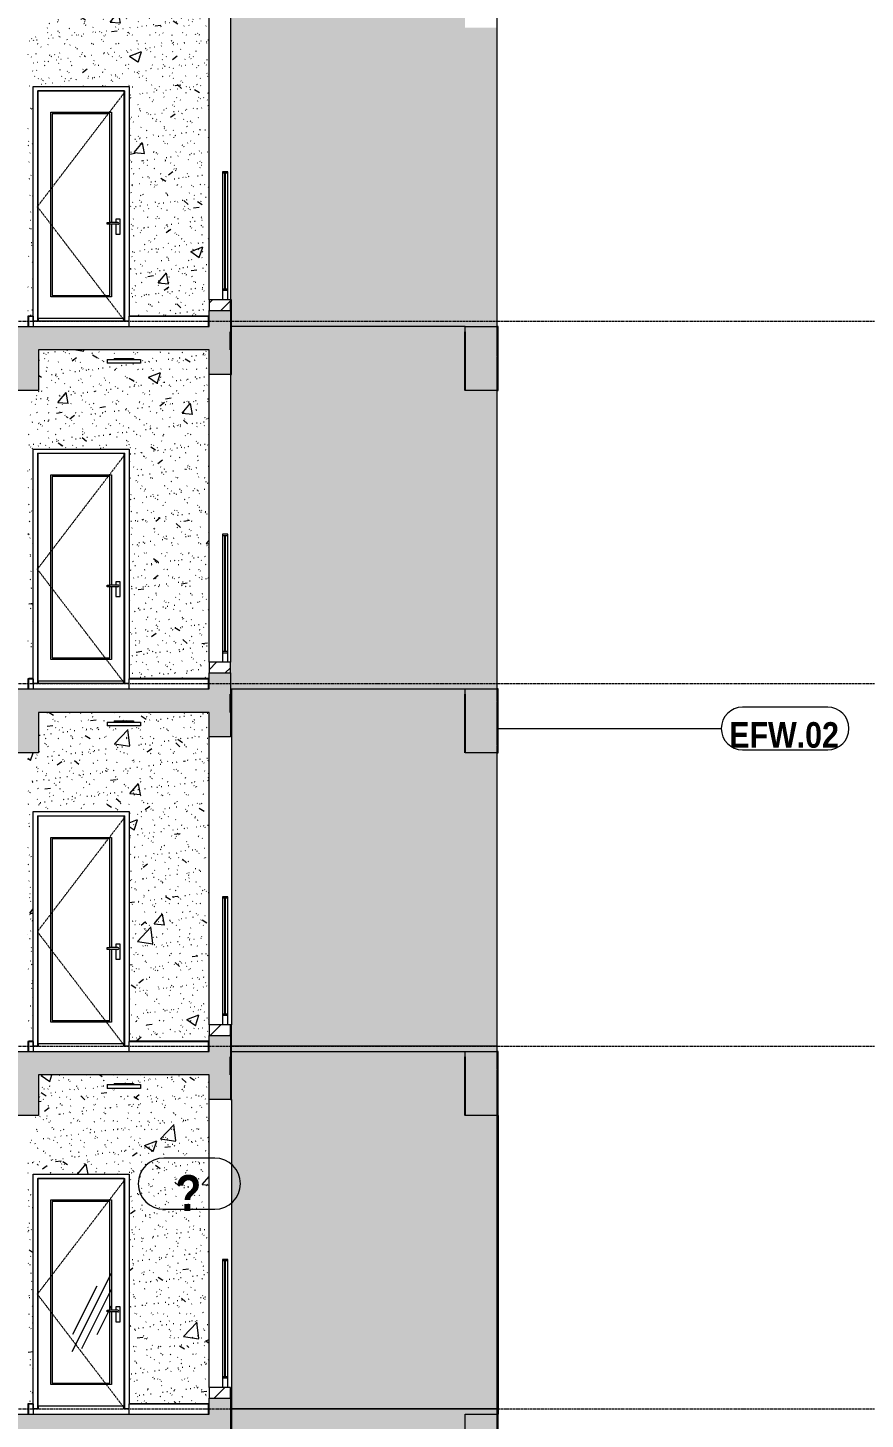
# Model space of a CAD drawing. Header units: millimetres. Extents: x 25061 to 259291, y -8723 to 35400.
# Drawn here: x 243210 to 251062, y 12302 to 25350 of the extents above; entities that cross this region are included whole.
import ezdxf

# ---------------------------------------------------------------- set-up
doc = ezdxf.new("R2010")
doc.units = ezdxf.units.MM
for name, pattern in [('Centre', [31.75, 6.35, -4.7625, 15.875, -4.7625]), ('Dash', [6.35, 3.175, -3.175]), ('Grid Line', [22.225, 12.7, -3.175, 3.175, -3.175])]:
    doc.linetypes.add(name, pattern=pattern)
for name, color, linetype, lineweight in [('0-2', 50, 'Continuous', 5), ('A-DETL-GENF-2', 7, 'Continuous', 9), ('A-DETL-GENF-HDLN-1', 7, 'Dash', 9), ('A-DETL-GENF-HDLN-2', 1, 'Continuous', 9), ('A-DETL-THIN', 151, 'Continuous', 9), ('A-DOOR', 31, 'Continuous', 9), ('A-DOOR-1', 7, 'Continuous', 9), ('A-FLOR-1', 10, 'Continuous', 25), ('A-FLOR-2', 7, 'Continuous', 9), ('A-FLOR-HRAL-1', 253, 'Continuous', 9), ('A-FLOR-LEVL-2', 51, 'Centre', 9), ('A-FLOR-PATT-1', 7, 'Continuous', 9), ('A-GLAZ-IDEN', 152, 'Continuous', 9), ('A-WALL', 113, 'Continuous', 9), ('A-WALL-2', 250, 'Continuous', 18), ('A-WALL-3', 7, 'Continuous', 9), ('A-WALL-IDEN', 211, 'Continuous', 9), ('A-WALL-PATT-2', 9, 'Continuous', 9), ('A-WALL-PATT-3', 111, 'Continuous', 5), ('E-LITE-EQPM', 33, 'Continuous', 9), ('E-LITE-EQPM-1', 7, 'Continuous', 9), ('I-WALL', 2, 'Continuous', 9), ('I-WALL-2', 7, 'Continuous', 9), ('I-WALL-3', 2, 'Continuous', 18), ('S-BEAM-1', 12, 'Continuous', 5), ('S-BEAM-2', 10, 'Continuous', 25), ('S-GRID-1', 1, 'Grid Line', 9)]:
    doc.layers.add(name, color=color, linetype=linetype, lineweight=lineweight)
doc.styles.add('Arial_B', font='arialbd.ttf', dxfattribs={"width": 0.85, "height": 240})
doc.styles.add('Arial_B_2', font='arialbd.ttf', dxfattribs={"width": 0.85, "height": 336})
pattern_1 = [(45, (-80880.3, 14125), (-90.50967, 90.50967), [])]
pattern_2 = [(50, (-80880.3, 14125), (1165.978, -102.01), [121.92, -1341.12]), (355, (-80880.3, 14125), (-225.554, 1222.763), [97.536, -1072.896]), (100.451, (-80783.1, 14116.5), (940.433, 1120.746), [103.616, -1139.776]), (46.184, (-80880.3, 14450.1), (1734.906, -269.074), [182.88, -2011.68]), (96.636, (-80735.7, 14427.7), (1519.377, 1583.536), [155.424, -1709.665]), (351.184, (-80880.3, 14450.1), (1519.39, 1583.52), [146.304, -1609.344]), (21, (-80717.7, 14368.8), (970.332, -654.498), [121.92, -1341.12]), (326, (-80717.7, 14368.8), (395.533, 1178.804), [97.536, -1072.896]), (71.451, (-80636.9, 14314.3), (1365.87, 524.296), [103.616, -1139.776]), (37.5, (-80880.3, 14125), (19.767, 541.1527), [53.645, -1006.246, 53.645, -1035.507, -1076.96]), (37.5, (-80880.3, 14125), (19.767, 541.1527), [-2149.043, 53.645, -1023.315]), (7.5, (-80880.3, 14125), (427.646, 641.156), [53.645, -567.334, 53.645, -981.862, -410.464]), (7.5, (-80880.3, 14125), (427.646, 641.156), [-1656.486, 53.645, -356.819]), (327.5, (-81242.8, 14125), (867.782, -36.665), [53.645, -352.755, 53.645, -1214.323, -1682.496]), (327.5, (-81242.8, 14125), (867.782, -36.665), [-1674.368, 53.645, -1628.851]), (317.5, (-81405.4, 14125), (948.028, 162.731), [53.645, -474.675, 53.645, -788.416, -1194.816]), (317.5, (-81405.4, 14125), (948.028, 162.731), [-1370.38, 53.645, -1141.17])]
pattern_3 = [(37.5, (-80880.3, 14125), (-5.1206, 156.61216), [5.364, -118.181, 5.364, -132.812, -132.08]), (37.5, (-80880.3, 14125), (-5.1206, 156.61216), [-261.722, 5.364, -126.716]), (7.5, (-80880.3, 14125), (143.847, 229.3842), [5.364, -61.285, 5.364, -105.989, -42.672]), (7.5, (-80880.3, 14125), (143.847, 229.3842), [-178.003, 5.364, -37.308]), (327.5, (-80980.28, 14125), (253.11758, 0.46008), [5.364, -35.276, 5.364, -140.94, -191.008]), (327.5, (-80980.28, 14125), (253.11758, 0.46008), [-186.944, 5.364, -185.644]), (317.5, (-80980.28, 14125), (244.3381, 71.3376), [5.364, -14.956, 5.364, -90.546, -109.728]), (317.5, (-80980.28, 14125), (244.3381, 71.3376), [-116.23, 5.364, -104.364])]
pattern_4 = [(63.435, (-80677.1, 14226.6), (-817.87, 2453.59), [1016, -609.6, 1016, -609.6, -1292.49]), (63.435, (-80677.1, 14226.6), (-817.87, 2453.59), [-3251.2, 406.4, -886.09]), (63.435, (-80727.9, 14277.4), (-817.87, 2453.59), [812.8, -1016, 609.6, -609.6, -1495.69]), (63.435, (-80727.9, 14277.4), (-817.87, 2453.59), [-3048, 711.2, -784.49]), (63.435, (-80727.9, 14429.8), (-817.87, 2453.59), [609.6, -1219.2, 406.4, -609.6, -1698.89]), (63.435, (-80727.9, 14429.8), (-817.87, 2453.59), [-2844.8, 914.4, -784.49]), (63.435, (-80575.5, 14277.4), (-817.87, 2453.59), [609.6, -1219.2, 508, -2206.89]), (63.435, (-80423.1, 14429.8), (-817.87, 2453.59), [304.8, -1524, 203.2, -2511.69]), (63.435, (-80677.1, 14683.8), (-817.87, 2453.59), [203.2, -1524, 203.2, -812.8, -1800.49]), (63.435, (-80677.1, 14683.8), (-817.87, 2453.59), [-2743.2, 508, -1292.49]), (63.435, (-79762.7, 14531.4), (-817.87, 2453.59), [1016, -1524, 1219.2, -804.81]), (63.435, (-79762.7, 14379), (-817.87, 2453.59), [1422.4, -1016, 1524, -601.61]), (63.435, (-79661.1, 14429.8), (-817.87, 2453.59), [1625.6, -812.8, 1219.2, -886.09]), (63.435, (-79508.7, 14582.2), (-817.87, 2453.59), [1016, -1422.4, 812.8, -1292.49]), (63.435, (-79661.1, 14887), (-817.87, 2453.59), [508, -2032, 609.6, -1394.09]), (63.435, (-79356.3, 14734.6), (-817.87, 2453.59), [406.4, -2032, 406.4, -1698.89])]

# ---------------------------------------------------------------- blocks, each defined once
blk = doc.blocks.new('NCV_TKTC_KET CAU_rvt-2-TKCS_MẶT CẮT 2')
at = {"layer": 'A-FLOR-PATT-1'}
blk.add_hatch(color=256, dxfattribs=at).paths.add_polyline_path([(-36153, 22330), (-36152, 22330), (-36153, 22350)])
h = blk.add_hatch(color=256, dxfattribs=at)
h.paths.add_polyline_path([(-36153, 18930), (-36152, 18930), (-36153, 18950)])
h.paths.add_polyline_path([(-53453, 18930), (-53452, 18930), (-53453, 19100)])
at = {"layer": 'S-BEAM-1'}
for points in [[(-33953, 21950), (-33952, 21950), (-33953, 22500)], [(-33953, 18550), (-33952, 18550), (-33953, 19100)], [(-33953, 15150), (-33952, 15150), (-33953, 15700)]]:
    blk.add_hatch(color=256, dxfattribs=at).paths.add_polyline_path(points)
at = {"layer": 'A-FLOR-1'}
for p, q in [((-36152, 22330), (-36152, 22500)), ((-36152, 18930), (-36152, 19100)), ((-36152, 15530), (-36152, 15700))]:
    blk.add_line(p, q, dxfattribs=at)
at = {"layer": 'A-FLOR-2'}
for p, q in [((-36142, 18980), (-36152, 18980)), ((-36153, 12350), (-36142, 12350))]:
    blk.add_line(p, q, dxfattribs=at)
at = {"layer": 'S-BEAM-2'}
for p, q in [((-33953, 22500), (-33953, 21950)), ((-33953, 19100), (-33953, 18550)), ((-33953, 15700), (-33953, 15150))]:
    blk.add_line(p, q, dxfattribs=at)
blk = doc.blocks.new('Railing - 10mm-V147-TKCS_MẶT CẮT 2')
at = {"layer": 'A-FLOR-HRAL-1'}
for p, q in [((-53407.635618, 5900), (-53407.635618, 6990)), ((-53397.635618, 6990), (-53397.635618, 5900))]:
    blk.add_line(p, q, dxfattribs=at)
blk = doc.blocks.new('Railing - 50 x 10mm-901224-TKCS_MẶT CẮT 2')
at = {"layer": 'A-FLOR-HRAL-1'}
for p, q in [((-36227.564287, 6990), (-36227.564287, 5900)), ((-36177.564287, 5900), (-36177.564287, 6990)), ((-36227.564287, 5890), (-36227.564287, 5800)), ((-36177.564287, 5800), (-36177.564287, 5890))]:
    blk.add_line(p, q, dxfattribs=at)
blk = doc.blocks.new('Railing - Railing-883693-TKCS_MẶT CẮT 2')
at = {"layer": 'A-FLOR-HRAL-1'}
for p, q in [((-36227.564287, 7000), (-36227.564287, 6990)), ((-36177.564287, 7000), (-36227.564287, 7000)), ((-36227.564287, 6990), (-36177.564287, 6990)), ((-36177.564287, 6990), (-36177.564287, 7000)), ((-36177.564287, 5900), (-36227.564287, 5900)), ((-36227.564287, 5900), (-36227.564287, 5890)), ((-36227.564287, 5890), (-36177.564287, 5890)), ((-36177.564287, 5890), (-36177.564287, 5900))]:
    blk.add_line(p, q, dxfattribs=at)
blk.add_blockref('Railing - 50 x 10mm-901224-TKCS_MẶT CẮT 2', (0, 0))
at = {"extrusion": (0, 0, -1), "zscale": -1}
blk.add_blockref('Railing - 10mm-V147-TKCS_MẶT CẮT 2', (89605.199905, 0), dxfattribs=at)
blk = doc.blocks.new('LIC_12-ĐÈN LED VUÔNG GẮN NỔI 24W - LIC_12-ĐÈN LED VUÔNG GẮN NỔI 24W - ÁNH SÁNG VÀNG 4500K-V150-TKCS_MẶT CẮT 2')
at = {"layer": 'E-LITE-EQPM-1'}
for p, q in [((-109758, 8639), (-109447, 8639)), ((-109758, 8639), (-109758, 8604)), ((-109693, 8650), (-109511, 8650)), ((-109693, 8650), (-109693, 8639)), ((-109511, 8650), (-109511, 8639)), ((-109447, 8639), (-109447, 8604)), ((-109447, 8604), (-109758, 8604))]:
    blk.add_line(p, q, dxfattribs=at)
blk = doc.blocks.new('DOOR_CW_01 CANH MO-PANEL KINH - DIG_01-900x2200-CỬA NHÔM KÍNH-V253-TKCS_MẶT CẮT 2')
at = {"layer": 'A-DETL-GENF-HDLN-2'}
h = blk.add_hatch(dxfattribs=at)
h.set_pattern_fill('FP_51', color=256, style=0, pattern_type=2)
h.set_pattern_definition(pattern_4)
h.paths.add_polyline_path([(-37838, 12626), (-37268, 12626), (-37268, 13308), (-37283, 13308), (-37283, 12641), (-37823, 12641), (-37823, 14343), (-37283, 14343), (-37283, 13325), (-37268, 13325), (-37268, 14358), (-37838, 14358), (-37838, 12952)])
h = blk.add_hatch(dxfattribs=at)
h.set_pattern_fill('FP_51', color=256, style=0, pattern_type=2)
h.set_pattern_definition(pattern_4)
h.paths.add_polyline_path([(-37741, 12641), (-37283, 12641), (-37283, 13308), (-37308, 13308), (-37308, 13325), (-37283, 13325), (-37283, 14343), (-37823, 14343), (-37823, 12641)])
at = {"layer": 'A-DETL-GENF-HDLN-1'}
for p, q in [((-37963, 13474), (-37143, 14547)), ((-37143, 12400), (-37963, 13474))]:
    blk.add_line(p, q, dxfattribs=at)
at = {"layer": 'A-DOOR-1'}
for p, q in [((-37963, 14560), (-37963, 12400)), ((-37963, 14560), (-37143, 14560)), ((-37958, 14558), (-37958, 12426)), ((-37148, 14558), (-37958, 14558)), ((-37148, 12426), (-37148, 14558)), ((-37143, 12400), (-37143, 14560)), ((-37838, 14358), (-37268, 14358)), ((-37838, 12626), (-37838, 14358)), ((-37268, 14358), (-37268, 13325)), ((-37283, 14343), (-37823, 14343)), ((-37823, 14343), (-37823, 12641)), ((-37283, 13325), (-37283, 14343)), ((-37308, 13325), (-37283, 13325)), ((-37308, 13308), (-37308, 13325)), ((-37208, 13325), (-37283, 13325)), ((-37227, 13356), (-37227, 13325)), ((-37188, 13356), (-37227, 13356)), ((-37188, 13216), (-37188, 13356)), ((-37283, 13308), (-37308, 13308)), ((-37283, 12641), (-37283, 13308)), ((-37208, 13308), (-37283, 13308)), ((-37268, 13308), (-37268, 12626)), ((-37227, 13308), (-37227, 13216)), ((-37227, 13216), (-37188, 13216)), ((-37268, 12626), (-37838, 12626)), ((-37823, 12641), (-37283, 12641)), ((-38003, 12400), (-38003, 12450)), ((-37963, 12400), (-38003, 12400)), ((-37953, 12400), (-37963, 12400)), ((-37958, 12426), (-37148, 12426)), ((-37953, 12400), (-37953, 12426)), ((-37153, 12400), (-37153, 12426)), ((-37143, 12400), (-37153, 12400)), ((-37103, 12400), (-37143, 12400)), ((-37103, 12450), (-37103, 12445))]:
    blk.add_line(p, q, dxfattribs=at)
for start, end in [(0, 90), (270, 0)]:
    blk.add_arc((-37208, 13316), 8.5, start, end, dxfattribs=at)
blk = doc.blocks.new('Railing - Railing-968382-TKCS_MẶT CẮT 2')
at = {"layer": 'A-FLOR-HRAL-1'}
for p, q in [((-38043, 12445), (-38053, 12445)), ((-38053, 12445), (-38053, 12350)), ((-38043, 12350), (-38043, 12445)), ((-38043, 12445), (-38003, 12445)), ((-38003, 12445), (-38003, 12350)), ((-37103, 12445), (-36363, 12445)), ((-37103, 12350), (-37103, 12445)), ((-36353, 12445), (-36363, 12445)), ((-36363, 12445), (-36363, 12350))]:
    blk.add_line(p, q, dxfattribs=at)
blk = doc.blocks.new('NCV_TKTC_TANG 3 - 4_rvt-3-TKCS_MẶT CẮT 2')
at = {"layer": 'A-WALL-PATT-2'}
h = blk.add_hatch(dxfattribs=at)
h.set_pattern_fill('FP_37', color=256, style=0, pattern_type=2)
h.set_pattern_definition(pattern_2)
h.paths.add_polyline_path([(-36353, 12450), (-36353, 15530), (-37953, 15530), (-37953, 15150), (-38053, 15150), (-38053, 12450), (-38003, 12450), (-38003, 14600), (-37103, 14600), (-37103, 12450), (-36363, 12450)])
h.paths.add_polyline_path([(-37308, 15404), (-37308, 15439), (-37244, 15439), (-37244, 15450), (-37062, 15450), (-37062, 15439), (-36997, 15439), (-36997, 15404), (-37299, 15404)])
h = blk.add_hatch(dxfattribs=at)
h.set_pattern_fill('FP_38', color=256, style=0, pattern_type=2)
h.set_pattern_definition(pattern_3)
h.paths.add_polyline_path([(-36353, 12450), (-36353, 15530), (-37953, 15530), (-37953, 15150), (-38053, 15150), (-38053, 12450), (-38003, 12450), (-38003, 14600), (-37103, 14600), (-37103, 12450), (-36363, 12450)])
h.paths.add_polyline_path([(-37308, 15404), (-37308, 15439), (-37244, 15439), (-37244, 15450), (-37062, 15450), (-37062, 15439), (-36997, 15439), (-36997, 15404), (-37299, 15404)])
h = blk.add_hatch(dxfattribs=at)
h.set_pattern_fill('FP_34', color=256, style=0, pattern_type=2)
h.set_pattern_definition(pattern_1)
h.paths.add_polyline_path([(-36353, 12500), (-36153, 12500), (-36153, 12600), (-36353, 12600)])
at = {"layer": 'A-WALL-2'}
for p, q in [((-36353, 12600), (-36353, 12500)), ((-36153, 12600), (-36353, 12600)), ((-36153, 12500), (-36153, 12600))]:
    blk.add_line(p, q, dxfattribs=at)
at = {"layer": 'A-WALL-3'}
blk.add_line((-36957, 12450), (-36957, 12445), dxfattribs=at)
at = {"layer": 'I-WALL-2'}
for p, q in [((-36353, 12600), (-36353, 15300)), ((-38003, 12450), (-38003, 14600)), ((-38003, 14600), (-37103, 14600)), ((-37103, 14600), (-37103, 12450)), ((-38043, 12450), (-38003, 12450)), ((-37103, 12450), (-36363, 12450))]:
    blk.add_line(p, q, dxfattribs=at)
at = {"layer": ''}
for name, p in [('Railing - Railing-883693-TKCS_MẶT CẮT 2', (0, 6800)), ('Railing - Railing-968382-TKCS_MẶT CẮT 2', (0, 0))]:
    blk.add_blockref(name, p, dxfattribs=at)
at = {"layer": 'A-DOOR'}
blk.add_blockref('DOOR_CW_01 CANH MO-PANEL KINH - DIG_01-900x2200-CỬA NHÔM KÍNH-V253-TKCS_MẶT CẮT 2', (0, 0), dxfattribs=at)
at = {"layer": 'E-LITE-EQPM'}
blk.add_blockref('LIC_12-ĐÈN LED VUÔNG GẮN NỔI 24W - LIC_12-ĐÈN LED VUÔNG GẮN NỔI 24W - ÁNH SÁNG VÀNG 4500K-V150-TKCS_MẶT CẮT 2', (72450, 6800), dxfattribs=at)
blk = doc.blocks.new('DOOR_CW_01 CANH MO-PANEL KINH - DIG_01-900x2200-CỬA NHÔM KÍNH-901215-TKCS_MẶT CẮT 2')
at = {"layer": 'A-DETL-GENF-HDLN-1'}
for p, q in [((-37963, 6673), (-37143, 7747)), ((-37143, 5600), (-37963, 6673))]:
    blk.add_line(p, q, dxfattribs=at)
at = {"layer": 'A-DOOR-1'}
for p, q in [((-37963, 7760), (-37963, 5600)), ((-37963, 7760), (-37143, 7760)), ((-37958, 7758), (-37958, 5626)), ((-37148, 7758), (-37958, 7758)), ((-37148, 5626), (-37148, 7758)), ((-37143, 5600), (-37143, 7760)), ((-37838, 7558), (-37268, 7558)), ((-37838, 5826), (-37838, 7558)), ((-37283, 7543), (-37823, 7543)), ((-37823, 7543), (-37823, 5841)), ((-37283, 6524), (-37283, 7543)), ((-37268, 7558), (-37268, 6524)), ((-37308, 6524), (-37283, 6524)), ((-37308, 6508), (-37308, 6524)), ((-37208, 6524), (-37283, 6524)), ((-37227, 6556), (-37227, 6524)), ((-37188, 6556), (-37227, 6556)), ((-37188, 6416), (-37188, 6556)), ((-37283, 6508), (-37308, 6508)), ((-37283, 5841), (-37283, 6508)), ((-37208, 6508), (-37283, 6508)), ((-37268, 6508), (-37268, 5826)), ((-37227, 6508), (-37227, 6416)), ((-37227, 6416), (-37188, 6416)), ((-37268, 5826), (-37838, 5826)), ((-37823, 5841), (-37283, 5841)), ((-38003, 5600), (-38003, 5650)), ((-37958, 5626), (-37148, 5626)), ((-37953, 5600), (-37953, 5626)), ((-37153, 5600), (-37153, 5626)), ((-37103, 5650), (-37103, 5645)), ((-37963, 5600), (-38003, 5600)), ((-37103, 5600), (-37143, 5600))]:
    blk.add_line(p, q, dxfattribs=at)
for start, end in [(0, 90), (270, 0)]:
    blk.add_arc((-37208, 6516), 8.5, start, end, dxfattribs=at)
blk = doc.blocks.new('Railing - Railing-945074-TKCS_MẶT CẮT 2')
at = {"layer": 'A-FLOR-HRAL-1'}
for p, q in [((-38043, 22645), (-38053, 22645)), ((-38053, 22645), (-38053, 22550)), ((-38043, 22550), (-38043, 22645)), ((-38043, 22645), (-38003, 22645)), ((-38003, 22645), (-38003, 22550)), ((-37103, 22645), (-36363, 22645)), ((-37103, 22550), (-37103, 22645)), ((-36353, 22645), (-36363, 22645)), ((-36363, 22645), (-36363, 22550))]:
    blk.add_line(p, q, dxfattribs=at)
blk = doc.blocks.new('NCV_TKTC_TANG 6 - 8_rvt-4-TKCS_MẶT CẮT 2')
at = {"layer": 'A-WALL-PATT-2'}
h = blk.add_hatch(dxfattribs=at)
h.set_pattern_fill('FP_37', color=256, style=0, pattern_type=2)
h.set_pattern_definition(pattern_2)
h.paths.add_polyline_path([(-36363, 22650), (-36353, 22650), (-36353, 25730), (-37953, 25730), (-37953, 25350), (-38053, 25350), (-38053, 22650), (-38003, 22650), (-38003, 24800), (-37103, 24800), (-37103, 22650), (-36946, 22650)])
h.paths.add_polyline_path([(-37006, 25604), (-37308, 25604), (-37308, 25639), (-37244, 25639), (-37244, 25650), (-37062, 25650), (-37062, 25639), (-36997, 25639), (-36997, 25604)])
h = blk.add_hatch(dxfattribs=at)
h.set_pattern_fill('FP_38', color=256, style=0, pattern_type=2)
h.set_pattern_definition(pattern_3)
h.paths.add_polyline_path([(-36363, 22650), (-36353, 22650), (-36353, 25730), (-37953, 25730), (-37953, 25350), (-38053, 25350), (-38053, 22650), (-38003, 22650), (-38003, 24800), (-37103, 24800), (-37103, 22650), (-36946, 22650)])
h.paths.add_polyline_path([(-37006, 25604), (-37308, 25604), (-37308, 25639), (-37244, 25639), (-37244, 25650), (-37062, 25650), (-37062, 25639), (-36997, 25639), (-36997, 25604)])
h = blk.add_hatch(dxfattribs=at)
h.set_pattern_fill('FP_34', color=256, style=0, pattern_type=2)
h.set_pattern_definition(pattern_1)
h.paths.add_polyline_path([(-36353, 22700), (-36153, 22700), (-36153, 22800), (-36353, 22800)])
at = {"layer": 'A-WALL-2'}
for p, q in [((-36353, 22800), (-36353, 22700)), ((-36153, 22800), (-36353, 22800)), ((-36153, 22700), (-36153, 22800))]:
    blk.add_line(p, q, dxfattribs=at)
at = {"layer": 'A-WALL-3'}
for p, q in [((-38003, 22600), (-38003, 22650)), ((-37103, 22600), (-38003, 22600)), ((-37103, 22650), (-37103, 22645)), ((-37052, 22645), (-37052, 22650)), ((-36957, 22650), (-36957, 22645))]:
    blk.add_line(p, q, dxfattribs=at)
at = {"layer": 'I-WALL-2'}
for p, q in [((-36353, 22800), (-36353, 25500)), ((-38003, 22650), (-38003, 24800)), ((-38003, 24800), (-37103, 24800)), ((-37103, 24800), (-37103, 22650)), ((-38043, 22650), (-38003, 22650)), ((-37103, 22650), (-36363, 22650))]:
    blk.add_line(p, q, dxfattribs=at)
at = {"layer": ''}
for name, p in [('Railing - Railing-883693-TKCS_MẶT CẮT 2', (0, 17000)), ('Railing - Railing-945074-TKCS_MẶT CẮT 2', (0, 0))]:
    blk.add_blockref(name, p, dxfattribs=at)
at = {"layer": 'A-DOOR'}
blk.add_blockref('DOOR_CW_01 CANH MO-PANEL KINH - DIG_01-900x2200-CỬA NHÔM KÍNH-901215-TKCS_MẶT CẮT 2', (0, 17000), dxfattribs=at)
blk = doc.blocks.new('NCV_TKTC_TANG 6 - 8_rvt-6-TKCS_MẶT CẮT 2')
at = {"layer": 'A-WALL-PATT-2'}
h = blk.add_hatch(dxfattribs=at)
h.set_pattern_fill('FP_37', color=256, style=0, pattern_type=2)
h.set_pattern_definition(pattern_2)
h.paths.add_polyline_path([(-38053, 19250), (-38003, 19250), (-38003, 21400), (-37103, 21400), (-37103, 19250), (-36353, 19250), (-36353, 22330), (-37953, 22330), (-37953, 21950), (-38053, 21950), (-38053, 19300)])
h.paths.add_polyline_path([(-37006, 22204), (-37308, 22205), (-37308, 22239), (-37244, 22239), (-37244, 22250), (-37062, 22250), (-37062, 22239), (-36997, 22239), (-36997, 22204)])
h = blk.add_hatch(dxfattribs=at)
h.set_pattern_fill('FP_38', color=256, style=0, pattern_type=2)
h.set_pattern_definition(pattern_3)
h.paths.add_polyline_path([(-38053, 19250), (-38003, 19250), (-38003, 21400), (-37103, 21400), (-37103, 19250), (-36353, 19250), (-36353, 22330), (-37953, 22330), (-37953, 21950), (-38053, 21950), (-38053, 19300)])
h.paths.add_polyline_path([(-37006, 22204), (-37308, 22205), (-37308, 22239), (-37244, 22239), (-37244, 22250), (-37062, 22250), (-37062, 22239), (-36997, 22239), (-36997, 22204)])
h = blk.add_hatch(dxfattribs=at)
h.set_pattern_fill('FP_34', color=256, style=0, pattern_type=2)
h.set_pattern_definition(pattern_1)
h.paths.add_polyline_path([(-36353, 19300), (-36153, 19300), (-36153, 19400), (-36353, 19400)])
at = {"layer": 'A-WALL-2'}
for p, q in [((-36353, 19400), (-36353, 19300)), ((-36153, 19400), (-36353, 19400)), ((-36153, 19300), (-36153, 19400))]:
    blk.add_line(p, q, dxfattribs=at)
at = {"layer": 'A-WALL-3'}
for p, q in [((-38003, 19200), (-38003, 19250)), ((-37103, 19200), (-38003, 19200)), ((-37103, 19250), (-37103, 19245)), ((-37052, 19245), (-37052, 19250)), ((-36957, 19250), (-36957, 19245)), ((-36152, 19100), (-36142, 19100))]:
    blk.add_line(p, q, dxfattribs=at)
at = {"layer": 'I-WALL-2'}
for p, q in [((-36353, 19400), (-36353, 22100)), ((-38003, 19250), (-38003, 21400)), ((-38003, 21400), (-37103, 21400)), ((-37103, 21400), (-37103, 19250)), ((-38043, 19250), (-38003, 19250)), ((-37103, 19250), (-36363, 19250))]:
    blk.add_line(p, q, dxfattribs=at)
at = {"layer": ''}
for name, p in [('Railing - Railing-883693-TKCS_MẶT CẮT 2', (0, 13600)), ('Railing - Railing-945074-TKCS_MẶT CẮT 2', (0, -3400))]:
    blk.add_blockref(name, p, dxfattribs=at)
at = {"layer": 'A-DOOR'}
blk.add_blockref('DOOR_CW_01 CANH MO-PANEL KINH - DIG_01-900x2200-CỬA NHÔM KÍNH-901215-TKCS_MẶT CẮT 2', (0, 13600), dxfattribs=at)
at = {"layer": 'E-LITE-EQPM'}
blk.add_blockref('LIC_12-ĐÈN LED VUÔNG GẮN NỔI 24W - LIC_12-ĐÈN LED VUÔNG GẮN NỔI 24W - ÁNH SÁNG VÀNG 4500K-V150-TKCS_MẶT CẮT 2', (72450, 13600), dxfattribs=at)
blk = doc.blocks.new('DOOR_CW_01 CANH MO-PANEL KINH - DIG_01-900x2200-CỬA NHÔM KÍNH-V296-TKCS_MẶT CẮT 2')
at = {"layer": 'A-DETL-GENF-HDLN-1'}
for p, q in [((-37963, 16874), (-37143, 17947)), ((-37143, 15800), (-37963, 16874))]:
    blk.add_line(p, q, dxfattribs=at)
at = {"layer": 'A-DOOR-1'}
for p, q in [((-37963, 17960), (-37963, 15800)), ((-37963, 17960), (-37143, 17960)), ((-37958, 17958), (-37958, 15826)), ((-37148, 17958), (-37958, 17958)), ((-37148, 15826), (-37148, 17958)), ((-37143, 15800), (-37143, 17960)), ((-37838, 17758), (-37268, 17758)), ((-37838, 16026), (-37838, 17758)), ((-37268, 17758), (-37268, 16725)), ((-37283, 17743), (-37823, 17743)), ((-37823, 17743), (-37823, 16041)), ((-37283, 16725), (-37283, 17743)), ((-37308, 16725), (-37283, 16725)), ((-37308, 16708), (-37308, 16725)), ((-37283, 16708), (-37308, 16708)), ((-37208, 16725), (-37283, 16725)), ((-37283, 16041), (-37283, 16708)), ((-37208, 16708), (-37283, 16708)), ((-37268, 16708), (-37268, 16026)), ((-37227, 16756), (-37227, 16725)), ((-37188, 16756), (-37227, 16756)), ((-37227, 16708), (-37227, 16616)), ((-37188, 16616), (-37188, 16756)), ((-37227, 16616), (-37188, 16616)), ((-37268, 16026), (-37838, 16026)), ((-37823, 16041), (-37283, 16041)), ((-38003, 15800), (-38003, 15850)), ((-37963, 15800), (-38003, 15800)), ((-37953, 15800), (-37963, 15800)), ((-37958, 15826), (-37148, 15826)), ((-37953, 15800), (-37953, 15826)), ((-37153, 15800), (-37153, 15826)), ((-37143, 15800), (-37153, 15800)), ((-37103, 15800), (-37143, 15800)), ((-37103, 15850), (-37103, 15845))]:
    blk.add_line(p, q, dxfattribs=at)
for start, end in [(0, 90), (270, 0)]:
    blk.add_arc((-37208, 16716), 8.5, start, end, dxfattribs=at)
blk = doc.blocks.new('NCV_TKTC_TANG 5_rvt-2-TKCS_MẶT CẮT 2')
at = {"layer": 'A-WALL-PATT-2'}
h = blk.add_hatch(dxfattribs=at)
h.set_pattern_fill('FP_37', color=256, style=0, pattern_type=2)
h.set_pattern_definition(pattern_2)
h.paths.add_polyline_path([(-38053, 15850), (-38003, 15850), (-38003, 18000), (-37103, 18000), (-37103, 15850), (-36353, 15850), (-36353, 18930), (-37953, 18930), (-37953, 18550), (-38053, 18550), (-38053, 15900)])
h.paths.add_polyline_path([(-37006, 18804), (-37308, 18804), (-37308, 18839), (-37244, 18839), (-37244, 18850), (-37062, 18850), (-37062, 18839), (-36997, 18839), (-36997, 18804)])
h = blk.add_hatch(dxfattribs=at)
h.set_pattern_fill('FP_38', color=256, style=0, pattern_type=2)
h.set_pattern_definition(pattern_3)
h.paths.add_polyline_path([(-38053, 15850), (-38003, 15850), (-38003, 18000), (-37103, 18000), (-37103, 15850), (-36353, 15850), (-36353, 18930), (-37953, 18930), (-37953, 18550), (-38053, 18550), (-38053, 15900)])
h.paths.add_polyline_path([(-37006, 18804), (-37308, 18804), (-37308, 18839), (-37244, 18839), (-37244, 18850), (-37062, 18850), (-37062, 18839), (-36997, 18839), (-36997, 18804)])
h = blk.add_hatch(dxfattribs=at)
h.set_pattern_fill('FP_34', color=256, style=0, pattern_type=2)
h.set_pattern_definition(pattern_1)
h.paths.add_polyline_path([(-36353, 15900), (-36153, 15900), (-36153, 16000), (-36353, 16000)])
at = {"layer": 'A-WALL-2'}
for p, q in [((-36353, 16000), (-36353, 15900)), ((-36153, 16000), (-36353, 16000)), ((-36153, 15900), (-36153, 16000))]:
    blk.add_line(p, q, dxfattribs=at)
at = {"layer": 'A-WALL-3'}
for p, q in [((-36142, 18980), (-36152, 18980)), ((-36957, 15850), (-36957, 15845))]:
    blk.add_line(p, q, dxfattribs=at)
at = {"layer": 'I-WALL-2'}
for p, q in [((-36353, 16000), (-36353, 18700)), ((-38003, 15850), (-38003, 18000)), ((-38003, 18000), (-37103, 18000)), ((-37103, 18000), (-37103, 15850)), ((-38043, 15850), (-38003, 15850)), ((-37103, 15850), (-36363, 15850))]:
    blk.add_line(p, q, dxfattribs=at)
at = {"layer": ''}
for name, p in [('Railing - Railing-883693-TKCS_MẶT CẮT 2', (0, 10200)), ('Railing - Railing-945074-TKCS_MẶT CẮT 2', (0, -6800))]:
    blk.add_blockref(name, p, dxfattribs=at)
at = {"layer": 'A-DOOR'}
blk.add_blockref('DOOR_CW_01 CANH MO-PANEL KINH - DIG_01-900x2200-CỬA NHÔM KÍNH-V296-TKCS_MẶT CẮT 2', (0, 0), dxfattribs=at)
at = {"layer": 'E-LITE-EQPM'}
blk.add_blockref('LIC_12-ĐÈN LED VUÔNG GẮN NỔI 24W - LIC_12-ĐÈN LED VUÔNG GẮN NỔI 24W - ÁNH SÁNG VÀNG 4500K-V150-TKCS_MẶT CẮT 2', (72450, 10200), dxfattribs=at)
blk = doc.blocks.new('SSA-WINDOW TAG - 10-2062020-TKCS_MẶT CẮT 2')
at = {"layer": 'A-GLAZ-IDEN'}
for p, q in [((-117145.064287, 7454.4), (-117622.564287, 7454.4)), ((-117622.564287, 6974.4), (-117145.064287, 6974.4))]:
    blk.add_line(p, q, dxfattribs=at)
for centre, start, end in [((-117622.564287, 7214.4), 90, 270), ((-117145.064287, 7214.4), 270, 90)]:
    blk.add_arc(centre, 240, start, end, dxfattribs=at)
blk = doc.blocks.new('CTL_WALL TAG NO MARK - 10-2062273-TKCS_MẶT CẮT 2')
at = {"layer": 'A-WALL-IDEN'}
for p, q in [((-80085.064287, 10775), (-80882.564287, 10775)), ((-80882.564287, 10375), (-80085.064287, 10375))]:
    blk.add_line(p, q, dxfattribs=at)
for centre, start, end in [((-80882.564287, 10575), 90, 270), ((-80085.064287, 10575), 270, 90)]:
    blk.add_arc(centre, 200, start, end, dxfattribs=at)

msp = doc.modelspace()

# ---------------------------------------------------------------- hatches: boundary and pattern name
at = {"layer": 'A-DETL-GENF-2'}
h = msp.add_hatch(color=256, dxfattribs=at)
h.paths.add_polyline_path([(154310.3, 21950), (154310.3, 22550), (154010.3, 22550), (154010.3, 21950)])
h.paths.add_polyline_path([(247310.3, 21950), (247610.2, 21950), (247610.2, 22550), (247310.3, 22550)])
h.paths.add_polyline_path([(243310.2, 21950), (243310.2, 22330), (244910.2, 22330), (244910.2, 22100), (245110.2, 22100), (245110.2, 22700), (244910.2, 22700), (244910.2, 22550), (227810.3, 22550), (227810.3, 21950), (228110.3, 21950), (228110.3, 22330), (232109.9, 22330), (232109.9, 22150), (232309.9, 22150), (232309.9, 22350), (236210.2, 22350), (236210.2, 22100), (236810.2, 22100), (236810.2, 22350), (239210.2, 22350), (239210.2, 22100), (239410.1, 22100), (239410.1, 22350), (243010.3, 22350), (243010.3, 21950)])
h.paths.add_polyline_path([(173510.3, 21950), (173810.3, 21950), (173810.3, 22700), (173610.3, 22700), (173610.3, 22550), (156710.2, 22550), (156710.2, 22700), (156510.2, 22700), (156510.2, 22100), (156710.2, 22100), (156710.2, 22330), (158310.3, 22330), (158310.3, 21950), (158610.3, 21950), (158610.3, 22350), (162210.3, 22350), (162210.3, 22100), (162410.2, 22100), (162410.2, 22350), (164810.2, 22350), (164810.2, 22100), (165410.3, 22100), (165410.3, 22350), (169310.6, 22350), (169310.6, 22150), (169510.6, 22150), (169510.6, 22330), (173510.3, 22330)])
h = msp.add_hatch(color=256, dxfattribs=at)
h.paths.add_polyline_path([(154310.3, 18550), (154310.3, 19150), (154010.3, 19150), (154010.3, 18550)])
h.paths.add_polyline_path([(243010.3, 18550), (243310.2, 18550), (243310.2, 18930), (244910.2, 18930), (244910.2, 18700), (245110.2, 18700), (245110.2, 19300), (244910.2, 19300), (244910.2, 19150), (227810.3, 19150), (227810.3, 18550), (228110.3, 18550), (228110.3, 18930), (232109.9, 18930), (232109.9, 18750), (232309.9, 18750), (232309.9, 18950), (236210.2, 18950), (236210.2, 18700), (236810.2, 18700), (236810.2, 18950), (239210.2, 18950), (239210.2, 18700), (239410.1, 18700), (239410.1, 18950), (243010.3, 18950)])
h.paths.add_polyline_path([(247310.3, 18550), (247610.2, 18550), (247610.2, 19150), (247310.3, 19150), (247310.3, 19120.9)])
h.paths.add_polyline_path([(158610.3, 18550), (158610.3, 18950), (162210.3, 18950), (162210.3, 18700), (162410.2, 18700), (162410.2, 18950), (164810.2, 18950), (164810.2, 18700), (165410.3, 18700), (165410.3, 18950), (169310.6, 18950), (169310.6, 18750), (169510.6, 18750), (169510.6, 18930), (173510.3, 18930), (173510.3, 18550), (173810.3, 18550), (173810.3, 19300), (173610.3, 19300), (173610.3, 19150), (156710.2, 19150), (156710.2, 19300), (156510.2, 19300), (156510.2, 18700), (156710.2, 18700), (156710.2, 18930), (158310.3, 18930), (158310.3, 18550), (158433.9, 18550)])
h = msp.add_hatch(color=256, dxfattribs=at)
h.paths.add_polyline_path([(154310.3, 15150), (154310.3, 15750), (154010.3, 15750), (154010.3, 15150)])
h.paths.add_polyline_path([(247310.3, 15150), (247610.2, 15150), (247610.2, 15750), (247310.3, 15750)])
h.paths.add_polyline_path([(228110.3, 15150), (228110.3, 15530), (232109.9, 15530), (232109.9, 15350), (232309.9, 15350), (232309.9, 15550), (236210.2, 15550), (236210.2, 15300), (236810.2, 15300), (236810.2, 15550), (239210.2, 15550), (239210.2, 15300), (239410.1, 15300), (239410.1, 15550), (243010.3, 15550), (243010.3, 15150), (243310.2, 15150), (243310.2, 15530), (244910.2, 15530), (244910.2, 15300), (245110.2, 15300), (245110.2, 15900), (244910.2, 15900), (244910.2, 15750), (227810.3, 15750), (227810.3, 15150)])
h.paths.add_polyline_path([(173810.3, 15150), (173810.3, 15900), (173610.3, 15900), (173610.3, 15750), (156710.2, 15750), (156710.2, 15900), (156510.2, 15900), (156510.2, 15300), (156710.2, 15300), (156710.2, 15530), (158310.3, 15530), (158310.3, 15150), (158610.3, 15150), (158610.3, 15550), (162210.3, 15550), (162210.3, 15300), (162410.2, 15300), (162410.2, 15550), (164810.2, 15550), (164810.2, 15300), (165410.3, 15300), (165410.3, 15550), (169310.6, 15550), (169310.6, 15350), (169510.6, 15350), (169510.6, 15530), (173510.3, 15530), (173510.3, 15150), (173543, 15150)])
h = msp.add_hatch(color=256, dxfattribs=at)
h.paths.add_polyline_path([(154310.3, 11750), (154310.3, 12350), (154010.3, 12350), (154010.3, 11750)])
h.paths.add_polyline_path([(247310.3, 11750), (247610.2, 11750), (247610.2, 12350), (247310.3, 12350)])
h.paths.add_polyline_path([(227810.3, 11750), (228110.3, 11750), (228110.3, 12130), (232109.9, 12130), (232109.9, 11950), (232309.9, 11950), (232309.9, 12150), (236210.2, 12150), (236210.2, 11900), (236810.2, 11900), (236810.2, 12150), (239210.2, 12150), (239210.2, 11900), (239410.1, 11900), (239410.1, 12150), (243010.3, 12150), (243010.3, 11750), (243310.2, 11750), (243310.2, 12130), (244910.2, 12130), (244910.2, 11900), (245110.2, 11900), (245110.2, 12500), (244910.2, 12500), (244910.2, 12350), (227810.3, 12350), (227810.3, 12335.1)])
h.paths.add_polyline_path([(173810.3, 11750), (173810.3, 12500), (173610.3, 12500), (173610.3, 12350), (156710.2, 12350), (156710.2, 12500), (156510.2, 12500), (156510.2, 11900), (156710.2, 11900), (156710.2, 12130), (158310.3, 12130), (158310.3, 11750), (158610.3, 11750), (158610.3, 12150), (162210.3, 12150), (162210.3, 11900), (162410.2, 11900), (162410.2, 12150), (164810.2, 12150), (164810.2, 11900), (165410.3, 11900), (165410.3, 12150), (169310.6, 12150), (169310.6, 11950), (169510.6, 11950), (169510.6, 12130), (173510.3, 12130), (173510.3, 11750), (173543, 11750)])
at = {"layer": 'A-WALL-PATT-3'}
for points in [[(247310.3, 22550), (247610.2, 22550), (247610.2, 25350), (247310.2, 25350), (247310.2, 25950), (245120.3, 25950), (245120.3, 25500), (245110.3, 25500), (245110.3, 22800), (245120.3, 22799), (245120.3, 22550)], [(247310.3, 19150), (247610.2, 19150), (247610.2, 21950), (247310.2, 21950), (247310.2, 22550), (245120.3, 22550), (245120.3, 22100), (245110.3, 22100), (245110.3, 19150), (245112.3, 19150)], [(245120.3, 15750), (247610.2, 15750), (247610.2, 18550), (247310.2, 18550), (247310.3, 19150), (245120.3, 19150), (245120.3, 16000)], [(245120.3, 12400), (247610.2, 12400), (247610.2, 15150), (247310.2, 15150), (247310.3, 15750), (247610.2, 15750), (247610.2, 15800), (245120.3, 15800), (245120.3, 14185.8)], [(247610.2, 9000), (247610.2, 11750), (247310.2, 11750), (247310.3, 12350), (247610.2, 12350), (247610.2, 12400), (245120.3, 12400), (245120.3, 9000)]]:
    msp.add_hatch(color=256, dxfattribs=at).paths.add_polyline_path(points)

# ---------------------------------------------------------------- linework, layer by layer
at = {"layer": 'A-DETL-THIN'}
for p, q in [((244910.2, 22550), (244910.2, 22700)), ((244910.2, 22700), (245110.2, 22700)), ((245110.2, 22700), (245110.2, 22550)), ((227810.3, 22550), (244910.2, 22550)), ((245110.2, 22550), (245110.2, 22350)), ((247310.3, 21950), (247310.3, 22550)), ((247310.3, 22550), (247610.2, 22550)), ((247610.2, 22550), (247610.2, 21950)), ((244910.2, 22330), (243310.2, 22330)), ((243310.2, 22330), (243310.2, 21950)), ((244910.2, 22100), (244910.2, 22330)), ((245110.2, 22350), (245110.2, 22100)), ((245110.2, 22100), (244910.2, 22100)), ((243310.2, 21950), (243010.3, 21950)), ((247610.2, 21950), (247310.3, 21950)), ((244910.2, 19150), (244910.2, 19300)), ((244910.2, 19300), (245110.2, 19300)), ((245110.2, 19300), (245110.2, 19150)), ((227810.3, 19150), (244910.2, 19150)), ((245110.2, 19150), (245110.2, 18950)), ((247310.3, 18550), (247310.3, 19150)), ((247310.3, 19150), (247610.2, 19150)), ((247610.2, 19150), (247610.2, 18550)), ((244910.2, 18930), (243310.2, 18930)), ((243310.2, 18930), (243310.2, 18550)), ((244910.2, 18700), (244910.2, 18930)), ((245110.2, 18950), (245110.2, 18700)), ((245110.2, 18700), (244910.2, 18700)), ((243310.2, 18550), (243010.3, 18550)), ((247610.2, 18550), (247310.3, 18550)), ((244910.2, 15750), (244910.2, 15900)), ((244910.2, 15900), (245110.2, 15900)), ((245110.2, 15900), (245110.2, 15750)), ((227810.3, 15750), (244910.2, 15750)), ((245110.2, 15750), (245110.2, 15550)), ((247310.3, 15150), (247310.3, 15750)), ((247310.3, 15750), (247610.2, 15750)), ((247610.2, 15750), (247610.2, 15150)), ((244910.2, 15530), (243310.2, 15530)), ((243310.2, 15530), (243310.2, 15150)), ((244910.2, 15300), (244910.2, 15530)), ((245110.2, 15550), (245110.2, 15300)), ((245110.2, 15300), (244910.2, 15300)), ((243310.2, 15150), (243010.3, 15150)), ((247610.2, 15150), (247310.3, 15150)), ((244910.2, 12350), (244910.2, 12500)), ((244910.2, 12500), (245110.2, 12500)), ((245110.2, 12500), (245110.2, 12350)), ((227810.3, 12350), (244910.2, 12350)), ((245110.2, 12350), (245110.2, 12150)), ((247310.3, 11750), (247310.3, 12350)), ((247310.3, 12350), (247610.2, 12350)), ((247610.2, 12350), (247610.2, 11750))]:
    msp.add_line(p, q, dxfattribs=at)
at = {"layer": 'A-FLOR-LEVL-2'}
for p, q in [((147110.2, 22600), (255566.7, 22600)), ((147110.2, 19200), (255566.7, 19200)), ((147110.2, 15800), (255566.7, 15800)), ((147110.2, 12400), (255566.7, 12400))]:
    msp.add_line(p, q, dxfattribs=at)
at = {"layer": 'A-WALL'}
for p, q in [((247620.2, 15150), (247620.2, 12350)), ((247610.2, 12350), (247610.2, 12350))]:
    msp.add_line(p, q, dxfattribs=at)
at = {"layer": 'A-WALL-IDEN'}
msp.add_line((247626.6, 18778.9), (249713.2, 18778.9), dxfattribs=at)
at = {"layer": 'I-WALL'}
for p, q in [((245110.3, 25500), (245110.3, 22800)), ((247610.2, 22550), (247610.2, 25350)), ((247310.3, 22550), (245120.3, 22550)), ((245110.3, 22100), (245110.3, 19400)), ((247610.2, 19150), (247610.2, 21950)), ((245110.3, 19150), (247310.3, 19150)), ((245120.3, 19150), (245120.3, 16000)), ((247610.2, 15750), (247610.2, 18550)), ((247610.2, 15800), (245120.3, 15800)), ((245120.3, 15750), (247310.3, 15750)), ((245120.3, 15300), (245120.3, 9200)), ((247610.2, 12350), (247610.2, 15150)), ((247610.2, 12400), (245120.3, 12400)), ((245120.3, 12400), (247610.2, 12400))]:
    msp.add_line(p, q, dxfattribs=at)
at = {"layer": 'I-WALL-3'}
for p, q in [((245110.3, 22800), (245110.3, 22100)), ((245120.3, 22800), (245110.3, 22800)), ((245120.3, 22100), (245120.3, 22800)), ((247620.2, 22550), (247610.2, 22550)), ((247620.2, 21950), (247620.2, 22550)), ((245110.3, 22100), (245120.3, 22100)), ((247610.2, 21950), (247620.2, 21950)), ((247620.2, 19150), (247610.2, 19150)), ((247620.2, 18550), (247620.2, 19150)), ((247610.2, 18550), (247620.2, 18550)), ((245110.3, 16000), (245110.3, 15300)), ((245120.3, 16000), (245110.3, 16000)), ((245120.3, 15300), (245120.3, 16000)), ((247620.2, 15750), (247610.2, 15750)), ((247620.2, 15150), (247620.2, 15750)), ((245110.3, 15300), (245120.3, 15300)), ((247610.2, 15150), (247620.2, 15150)), ((247620.2, 12350), (247610.2, 12350)), ((247620.2, 11750), (247620.2, 12350))]:
    msp.add_line(p, q, dxfattribs=at)
at = {"layer": 'S-GRID-1'}
msp.add_line((247610.2, -3283.1), (247610.2, 30285.9), dxfattribs=at)

# ---------------------------------------------------------------- block references
at = {"layer": '0-2'}
for name in ['NCV_TKTC_KET CAU_rvt-2-TKCS_MẶT CẮT 2', 'NCV_TKTC_TANG 6 - 8_rvt-4-TKCS_MẶT CẮT 2', 'NCV_TKTC_TANG 6 - 8_rvt-6-TKCS_MẶT CẮT 2', 'NCV_TKTC_TANG 5_rvt-2-TKCS_MẶT CẮT 2', 'NCV_TKTC_TANG 3 - 4_rvt-3-TKCS_MẶT CẮT 2']:
    msp.add_blockref(name, (281262.8, 0), dxfattribs=at)
at = {"layer": 'A-GLAZ-IDEN'}
msp.add_blockref('SSA-WINDOW TAG - 10-2062020-TKCS_MẶT CẮT 2', (362108.5, 7296), dxfattribs=at)
at = {"layer": 'A-WALL-IDEN'}
msp.add_blockref('CTL_WALL TAG NO MARK - 10-2062273-TKCS_MẶT CẮT 2', (330795.8, 8203.9), dxfattribs=at)

# ---------------------------------------------------------------- texts
at = {"layer": 'A-GLAZ-IDEN', "insert": (244715.4, 14423.1), "char_height": 336, "width": 251.6, "attachment_point": 5, "line_spacing_factor": 0.936439, "style": 'Arial_B_2'}
msp.add_mtext('\\pt6.80064,13.60128,20.39856,27.1992,33.99984,40.80048,47.60112,54.3984,61.19904,67.99968,74.80032,81.60096,88.4016,95.19888,101.99952,108.80016,115.6008,122.40144,129.19872,135.99936,142.8,149.60064,156.40128,163.19856,169.9992,176.79984,183.60048,190.40112,197.1984,203.99904,210.79968,217.60032;?', dxfattribs=at)
at = {"layer": 'A-WALL-IDEN', "insert": (250302, 18717), "char_height": 240, "width": 1062.16, "attachment_point": 5, "line_spacing_factor": 0.936439, "style": 'Arial_B'}
msp.add_mtext('\\pt6.7992,13.6008,20.4,27.1992,34.0008,40.8,47.5992,54.4008,61.2,67.9992,74.8008,81.6,88.3992,95.2008,102,108.7992,115.6008,122.4,129.1992,136.0008,142.8,149.5992,156.4008,163.2,169.9992,176.8008,183.6,190.3992,197.2008,204,210.7992,217.6008;EFW.02', dxfattribs=at)

doc.saveas('drawing.dxf')
